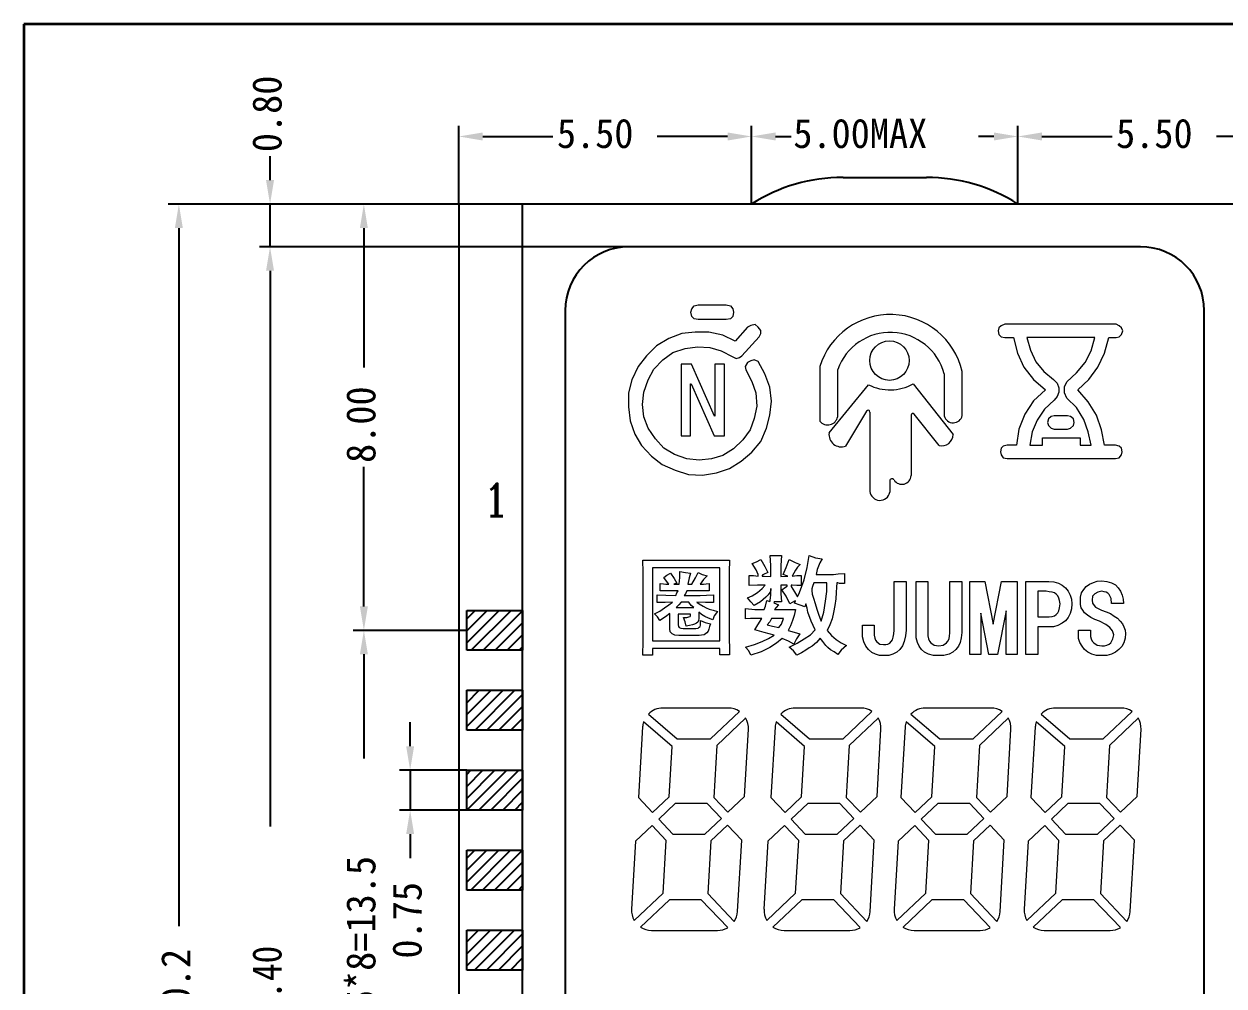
# Paper-space layout 'SW_Model_1' of a CAD drawing. Header units: millimetres. Extents: x 625 to 800, y 257 to 308.
# Drawn here: x 624.86 to 647.39, y 290.19 to 308.25 of the extents above; entities that cross this region are included whole.
import ezdxf

# ---------------------------------------------------------------- set-up
doc = ezdxf.new("R2010")
doc.units = ezdxf.units.MM
doc.linetypes.add('HIDDEN', pattern=[1.905, 1.27, -0.635])
doc.layers.add('剖面线层1', color=4, linetype='Continuous')
doc.layers.add('尺寸线层', color=3, linetype='Continuous')
doc.layers.add('粗实线层', color=7, linetype='Continuous', lineweight=25)
doc.styles.add('SLDTEXTSTYLE28', font='ROMANC')
doc.styles.add('SLDTEXTSTYLE6', font='TXT')
doc.styles.add('SLDTEXTSTYLE7', font='TXT', dxfattribs={"width": 0.96})
doc.styles.add('SLDTEXTSTYLE8', font='TXT', dxfattribs={"width": 0.889231})
doc.dimstyles.new('SLDDIMSTYLE0', dxfattribs={"dimtxt": 0.55, "dimasz": 4.08, "dimexe": 0, "dimexo": 0.0625, "dimgap": 0.1375, "dimtad": 2, "dimdec": 1, "dimrnd": 1e-09, "dimzin": 4, "dimdsep": 46, "dimtxsty": 'SLDTEXTSTYLE6', "dimblk1": 'NONE', "dimblk2": 'NONE', "dimsah": 1, "dimcen": 0.09, "dimadec": 0, "dimazin": 1, "dimtfac": 1, "dimtofl": 0, "dimtmove": 0, "dimatfit": 3, "dimldrblk": 'NONE', "dimfxl": 0, "dimfrac": 2, "dimtolj": 1, "dimtzin": 12, "dimarcsym": 0})
doc.dimstyles.new('SLDDIMSTYLE1', dxfattribs={"dimtxt": 0.55, "dimasz": 4.08, "dimexe": 0, "dimexo": 0.0625, "dimgap": 0.1375, "dimtad": 2, "dimrnd": 1e-09, "dimzin": 0, "dimdsep": 46, "dimtxsty": 'SLDTEXTSTYLE6', "dimblk1": 'NONE', "dimblk2": 'NONE', "dimsah": 1, "dimcen": 0.09, "dimadec": 0, "dimazin": 0, "dimtfac": 1, "dimtofl": 0, "dimtmove": 0, "dimatfit": 3, "dimldrblk": 'NONE', "dimfxl": 0, "dimfrac": 2, "dimtolj": 1, "dimtzin": 12, "dimarcsym": 0})
doc.dimstyles.new('SLDDIMSTYLE2', dxfattribs={"dimtxt": 0.55, "dimasz": 4.08, "dimexe": 0, "dimexo": 0.0625, "dimgap": 0.1375, "dimtad": 2, "dimrnd": 1e-09, "dimzin": 4, "dimdsep": 46, "dimtxsty": 'SLDTEXTSTYLE6', "dimblk1": 'NONE', "dimblk2": 'NONE', "dimsah": 1, "dimcen": 0.09, "dimadec": 0, "dimazin": 1, "dimtfac": 1, "dimtofl": 0, "dimtmove": 0, "dimatfit": 3, "dimldrblk": 'NONE', "dimfxl": 0, "dimfrac": 2, "dimtolj": 1, "dimtzin": 12, "dimarcsym": 0})
doc.dimstyles.new('SLDDIMSTYLE3', dxfattribs={"dimtxt": 0.55, "dimasz": 4.08, "dimexe": 0, "dimexo": 0.0625, "dimgap": 0.1375, "dimtad": 2, "dimdec": 1, "dimrnd": 1e-09, "dimzin": 12, "dimdsep": 46, "dimtxsty": 'SLDTEXTSTYLE6', "dimblk1": 'NONE', "dimblk2": 'NONE', "dimsah": 1, "dimcen": 0.09, "dimadec": 0, "dimazin": 3, "dimtfac": 1, "dimtofl": 0, "dimtmove": 0, "dimatfit": 3, "dimldrblk": 'NONE', "dimfxl": 0, "dimfrac": 2, "dimtolj": 1, "dimtzin": 12, "dimarcsym": 0})
doc.dimstyles.new('SLDDIMSTYLE4', dxfattribs={"dimtxt": 0.55, "dimasz": 4.08, "dimexe": 0, "dimexo": 0.0625, "dimgap": 0.1375, "dimtad": 2, "dimrnd": 1e-09, "dimdsep": 46, "dimtxsty": 'SLDTEXTSTYLE6', "dimblk1": 'NONE', "dimblk2": 'NONE', "dimsah": 1, "dimcen": 0.09, "dimadec": 0, "dimazin": 2, "dimtfac": 1, "dimtofl": 0, "dimtmove": 0, "dimatfit": 3, "dimldrblk": 'NONE', "dimfxl": 0, "dimfrac": 2, "dimtolj": 1, "dimtzin": 12, "dimarcsym": 0})

# ---------------------------------------------------------------- blocks, each defined once
blk = doc.blocks.new('_D')
at = {"layer": '尺寸线层'}
for p, q in [((631.094, 304.868), (627.563, 304.868)), ((627.763, 304.418), (627.763, 291.318)), ((627.763, 277.318), (627.763, 287.618)), ((633.438, 276.868), (627.563, 276.868))]:
    blk.add_line(p, q, dxfattribs=at)
for points in [[(627.688, 304.418), (627.838, 304.418), (627.763, 304.868)], [(627.688, 277.318), (627.838, 277.318), (627.763, 276.868)]]:
    blk.add_solid(points, dxfattribs=at)
at = {"layer": '尺寸线层', "insert": (627.429, 287.657), "char_height": 0.55, "attachment_point": 1, "rotation": 90, "style": 'SLDTEXTSTYLE7'}
blk.add_mtext('28.0±0.2', dxfattribs=at)
blk = doc.blocks.new('_None')
blk = doc.blocks.new('_D_1')
at = {"layer": '尺寸线层'}
for p, q in [((629.475, 305.318), (629.475, 305.768)), ((635.581, 304.868), (629.275, 304.868)), ((629.475, 304.068), (629.475, 304.868)), ((636.218, 304.068), (629.275, 304.068)), ((629.475, 303.618), (629.475, 303.168))]:
    blk.add_line(p, q, dxfattribs=at)
for points in [[(629.4, 305.318), (629.55, 305.318), (629.475, 304.868)], [(629.4, 303.618), (629.55, 303.618), (629.475, 304.068)]]:
    blk.add_solid(points, dxfattribs=at)
at = {"layer": '尺寸线层', "insert": (629.141, 305.843), "char_height": 0.55, "attachment_point": 1, "rotation": 90, "style": 'SLDTEXTSTYLE7'}
blk.add_mtext('0.80', dxfattribs=at)
blk = doc.blocks.new('_D_2')
at = {"layer": '尺寸线层'}
for p, q in [((636.148, 304.066), (629.275, 304.066)), ((629.475, 303.616), (629.475, 293.184)), ((629.475, 278.118), (629.475, 286.642)), ((636.218, 277.668), (629.275, 277.668))]:
    blk.add_line(p, q, dxfattribs=at)
for points in [[(629.4, 303.616), (629.55, 303.616), (629.475, 304.066)], [(629.4, 278.118), (629.55, 278.118), (629.475, 277.668)]]:
    blk.add_solid(points, dxfattribs=at)
at = {"layer": '尺寸线层', "insert": (629.141, 286.624), "char_height": 0.55, "attachment_point": 1, "rotation": 90, "style": 'SLDTEXTSTYLE8'}
blk.add_mtext('MIN V.A 26.40', dxfattribs=at)
blk = doc.blocks.new('_D_11')
at = {"layer": '尺寸线层'}
for p, q in [((632.106, 294.693), (632.106, 295.143)), ((633.168, 294.243), (631.906, 294.243)), ((632.106, 294.243), (632.106, 293.493)), ((633.168, 293.493), (631.906, 293.493)), ((632.106, 293.043), (632.106, 292.593))]:
    blk.add_line(p, q, dxfattribs=at)
for points in [[(632.031, 294.693), (632.181, 294.693), (632.106, 294.243)], [(632.031, 293.043), (632.181, 293.043), (632.106, 293.493)]]:
    blk.add_solid(points, dxfattribs=at)
at = {"layer": '尺寸线层', "insert": (631.772, 290.708), "char_height": 0.55, "attachment_point": 1, "rotation": 90, "style": 'SLDTEXTSTYLE7'}
blk.add_mtext('0.75', dxfattribs=at)
blk = doc.blocks.new('_D_13')
at = {"layer": '尺寸线层'}
for p, q in [((643.518, 304.868), (643.518, 306.337)), ((649.018, 304.868), (649.018, 306.337)), ((643.968, 306.137), (645.288, 306.137)), ((648.568, 306.137), (647.247, 306.137))]:
    blk.add_line(p, q, dxfattribs=at)
for points in [[(643.968, 306.212), (643.968, 306.062), (643.518, 306.137)], [(648.568, 306.212), (648.568, 306.062), (649.018, 306.137)]]:
    blk.add_solid(points, dxfattribs=at)
at = {"layer": '尺寸线层', "insert": (645.362, 306.471), "char_height": 0.55, "attachment_point": 1, "style": 'SLDTEXTSTYLE7'}
blk.add_mtext('5.50', dxfattribs=at)
blk = doc.blocks.new('_D_14')
at = {"layer": '尺寸线层'}
for p, q in [((633.018, 304.868), (633.018, 306.337)), ((638.518, 304.868), (638.518, 306.337)), ((633.468, 306.137), (634.788, 306.137)), ((638.068, 306.137), (636.747, 306.137))]:
    blk.add_line(p, q, dxfattribs=at)
for points in [[(633.468, 306.212), (633.468, 306.062), (633.018, 306.137)], [(638.068, 306.212), (638.068, 306.062), (638.518, 306.137)]]:
    blk.add_solid(points, dxfattribs=at)
at = {"layer": '尺寸线层', "insert": (634.862, 306.471), "char_height": 0.55, "attachment_point": 1, "style": 'SLDTEXTSTYLE7'}
blk.add_mtext('5.50', dxfattribs=at)
blk = doc.blocks.new('_D_15')
at = {"layer": '尺寸线层'}
for p, q in [((638.518, 304.868), (638.518, 306.337)), ((643.518, 304.868), (643.518, 306.337)), ((638.968, 306.137), (639.259, 306.137)), ((643.068, 306.137), (642.776, 306.137))]:
    blk.add_line(p, q, dxfattribs=at)
for points in [[(638.968, 306.212), (638.968, 306.062), (638.518, 306.137)], [(643.068, 306.212), (643.068, 306.062), (643.518, 306.137)]]:
    blk.add_solid(points, dxfattribs=at)
at = {"layer": '尺寸线层', "insert": (639.301, 306.471), "char_height": 0.55, "attachment_point": 1, "style": 'SLDTEXTSTYLE7'}
blk.add_mtext('5.00MAX', dxfattribs=at)
blk = doc.blocks.new('_D_17')
at = {"layer": '尺寸线层'}
for p, q in [((633.168, 296.868), (631.037, 296.868)), ((631.237, 296.418), (631.237, 294.46)), ((631.237, 285.318), (631.237, 287.277)), ((633.168, 284.868), (631.037, 284.868))]:
    blk.add_line(p, q, dxfattribs=at)
for points in [[(631.162, 296.418), (631.312, 296.418), (631.237, 296.868)], [(631.162, 285.318), (631.312, 285.318), (631.237, 284.868)]]:
    blk.add_solid(points, dxfattribs=at)
at = {"layer": '尺寸线层', "insert": (630.904, 287.245), "char_height": 0.55, "attachment_point": 1, "rotation": 90, "style": 'SLDTEXTSTYLE7'}
blk.add_mtext('PITCH1.5*8=13.5', dxfattribs=at)
blk = doc.blocks.new('_D_18')
at = {"layer": '尺寸线层'}
for p, q in [((633.018, 304.868), (631.037, 304.868)), ((631.237, 304.418), (631.237, 301.802)), ((631.237, 297.318), (631.237, 299.935)), ((633.168, 296.868), (631.037, 296.868))]:
    blk.add_line(p, q, dxfattribs=at)
for points in [[(631.162, 304.418), (631.312, 304.418), (631.237, 304.868)], [(631.162, 297.318), (631.312, 297.318), (631.237, 296.868)]]:
    blk.add_solid(points, dxfattribs=at)
at = {"layer": '尺寸线层', "insert": (630.904, 300.01), "char_height": 0.55, "attachment_point": 1, "rotation": 90, "style": 'SLDTEXTSTYLE7'}
blk.add_mtext('8.00', dxfattribs=at)

psp = doc.layouts.new('SW_Model_1')

# ---------------------------------------------------------------- hatches: boundary and pattern name
at = {"layer": '剖面线层1'}
h = psp.add_hatch(dxfattribs=at)
h.set_pattern_fill('ANSI31', color=256, scale=0.05, style=0)
h.paths.add_polyline_path([(633.168, 297.243), (633.168, 296.493), (634.218, 296.493), (634.218, 297.243)], flags=0)
h = psp.add_hatch(dxfattribs=at)
h.set_pattern_fill('ANSI31', color=256, scale=0.05, style=0)
h.paths.add_polyline_path([(633.168, 295.743), (633.168, 294.993), (634.218, 294.993), (634.218, 295.743)], flags=0)
h = psp.add_hatch(dxfattribs=at)
h.set_pattern_fill('ANSI31', color=256, scale=0.05, style=0)
h.paths.add_polyline_path([(633.168, 294.243), (633.168, 293.493), (634.218, 293.493), (634.218, 294.243)], flags=0)
h = psp.add_hatch(dxfattribs=at)
h.set_pattern_fill('ANSI31', color=256, scale=0.05, style=0)
h.paths.add_polyline_path([(633.168, 292.743), (633.168, 291.993), (634.218, 291.993), (634.218, 292.743)], flags=0)
h = psp.add_hatch(dxfattribs=at)
h.set_pattern_fill('ANSI31', color=256, scale=0.05, style=0)
h.paths.add_polyline_path([(633.168, 291.243), (633.168, 290.493), (634.218, 290.493), (634.218, 291.243)], flags=0)

# ---------------------------------------------------------------- linework, layer by layer
at = {"lineweight": 35}
for p, q in [((698.117, 308.248), (624.855, 308.248)), ((624.855, 308.248), (624.855, 257.138))]:
    psp.add_line(p, q, dxfattribs=at)
at = {"color": 179, "linetype": 'Continuous', "lineweight": 25}
for p, q in [((640.234, 305.368), (641.801, 305.368)), ((634.218, 276.868), (634.218, 304.868)), ((633.168, 297.243), (634.218, 297.243)), ((633.168, 296.493), (633.168, 297.243)), ((634.218, 297.243), (634.218, 296.493)), ((634.218, 296.493), (633.168, 296.493)), ((633.168, 295.743), (634.218, 295.743)), ((633.168, 294.993), (633.168, 295.743)), ((634.218, 295.743), (634.218, 294.993)), ((634.218, 294.993), (633.168, 294.993)), ((633.168, 294.243), (634.218, 294.243)), ((633.168, 293.493), (633.168, 294.243)), ((634.218, 294.243), (634.218, 293.493)), ((634.218, 293.493), (633.168, 293.493)), ((633.168, 292.743), (634.218, 292.743)), ((633.168, 291.993), (633.168, 292.743)), ((634.218, 292.743), (634.218, 291.993)), ((634.218, 291.993), (633.168, 291.993)), ((633.168, 291.243), (634.218, 291.243)), ((633.168, 290.493), (633.168, 291.243)), ((634.218, 291.243), (634.218, 290.493)), ((634.218, 290.493), (633.168, 290.493))]:
    psp.add_line(p, q, dxfattribs=at)
at = {"color": 7, "linetype": 'Continuous', "lineweight": 25}
for p, q in [((634.218, 304.868), (633.018, 304.868)), ((633.018, 304.868), (633.018, 276.868)), ((647.818, 304.868), (634.218, 304.868)), ((645.818, 304.068), (636.218, 304.068)), ((635.018, 302.868), (635.018, 278.868)), ((647.018, 278.868), (647.018, 302.868))]:
    psp.add_line(p, q, dxfattribs=at)
at = {"color": 7, "linetype": 'Continuous', "lineweight": 18}
for p, q in [((637.377, 302.838), (637.393, 302.9)), ((637.393, 302.9), (637.439, 302.961)), ((637.439, 302.961), (637.516, 302.977)), ((637.516, 302.977), (638.041, 302.977)), ((638.041, 302.977), (638.119, 302.961)), ((638.119, 302.961), (638.165, 302.9)), ((638.165, 302.9), (638.18, 302.838)), ((637.393, 302.761), (637.377, 302.838)), ((637.439, 302.714), (637.393, 302.761)), ((637.516, 302.699), (637.439, 302.714)), ((638.041, 302.699), (637.516, 302.699)), ((638.119, 302.714), (638.041, 302.699)), ((638.165, 302.761), (638.119, 302.714)), ((638.18, 302.838), (638.165, 302.761)), ((637.208, 302.437), (636.961, 302.344)), ((637.455, 302.467), (637.208, 302.437)), ((637.717, 302.467), (637.455, 302.467)), ((637.98, 302.406), (637.717, 302.467)), ((638.211, 302.298), (637.98, 302.406)), ((638.443, 302.56), (638.211, 302.298)), ((638.505, 302.591), (638.443, 302.56)), ((638.582, 302.606), (638.505, 302.591)), ((638.644, 302.56), (638.582, 302.606)), ((638.69, 302.498), (638.644, 302.56)), ((638.659, 302.375), (638.69, 302.437)), ((638.69, 302.437), (638.69, 302.498)), ((643.161, 302.544), (643.147, 302.489)), ((643.147, 302.489), (643.161, 302.42)), ((643.203, 302.586), (643.161, 302.544)), ((643.161, 302.42), (643.203, 302.378)), ((643.272, 302.614), (643.203, 302.586)), ((645.365, 302.614), (643.272, 302.614)), ((645.42, 302.586), (645.365, 302.614)), ((645.462, 302.544), (645.42, 302.586)), ((645.42, 302.378), (645.462, 302.42)), ((645.489, 302.489), (645.462, 302.544)), ((645.462, 302.42), (645.489, 302.489)), ((636.729, 302.205), (636.544, 302.02)), ((636.961, 302.344), (636.729, 302.205)), ((637.269, 302.159), (637.501, 302.189)), ((637.501, 302.189), (637.733, 302.174)), ((637.733, 302.174), (637.949, 302.112)), ((638.335, 302.02), (638.659, 302.375)), ((643.203, 302.378), (643.272, 302.364)), ((643.272, 302.364), (643.438, 302.364)), ((643.438, 302.364), (643.508, 302.073)), ((644.963, 302.364), (643.688, 302.364)), ((643.688, 302.364), (643.757, 302.129)), ((644.894, 302.115), (644.963, 302.364)), ((645.143, 302.073), (645.226, 302.364)), ((645.226, 302.364), (645.365, 302.364)), ((645.365, 302.364), (645.42, 302.378)), ((636.544, 302.02), (636.389, 301.819)), ((636.853, 301.942), (637.038, 302.081)), ((637.038, 302.081), (637.269, 302.159)), ((637.949, 302.112), (638.165, 302.004)), ((638.165, 302.004), (638.227, 301.973)), ((638.227, 301.973), (638.288, 301.989)), ((638.288, 301.989), (638.335, 302.02)), ((643.508, 302.073), (643.632, 301.81)), ((643.757, 302.129), (643.854, 301.907)), ((644.783, 301.893), (644.894, 302.115)), ((645.018, 301.81), (645.143, 302.073)), ((636.389, 301.819), (636.266, 301.572)), ((636.575, 301.572), (636.683, 301.773)), ((636.683, 301.773), (636.853, 301.942)), ((637.389, 301.865), (637.192, 301.865)), ((637.192, 301.865), (637.192, 300.518)), ((637.822, 300.888), (637.389, 301.865)), ((638.011, 301.865), (637.83, 301.865)), ((637.83, 301.865), (637.83, 300.888)), ((638.011, 300.518), (638.011, 301.865)), ((638.443, 301.896), (638.397, 301.819)), ((638.397, 301.819), (638.412, 301.757)), ((638.412, 301.757), (638.52, 301.541)), ((638.505, 301.927), (638.443, 301.896)), ((638.566, 301.942), (638.505, 301.927)), ((638.644, 301.912), (638.566, 301.942)), ((638.767, 301.68), (638.644, 301.912)), ((639.798, 301.818), (639.798, 300.796)), ((640.134, 300.878), (640.134, 301.764)), ((642.471, 300.9), (642.471, 301.725)), ((643.632, 301.81), (643.813, 301.574)), ((643.854, 301.907), (644.007, 301.727)), ((644.007, 301.727), (644.187, 301.574)), ((644.616, 301.699), (644.783, 301.893)), ((644.852, 301.574), (645.018, 301.81)), ((636.266, 301.572), (636.204, 301.325)), ((636.497, 301.34), (636.575, 301.572)), ((637.373, 301.495), (637.381, 301.495)), ((637.373, 300.518), (637.373, 301.495)), ((637.381, 301.495), (637.814, 300.518)), ((638.52, 301.541), (638.597, 301.325)), ((638.86, 301.433), (638.767, 301.68)), ((642.135, 301.684), (642.135, 300.892)), ((643.813, 301.574), (644.034, 301.38)), ((644.187, 301.574), (644.256, 301.505)), ((644.256, 301.505), (644.284, 301.422)), ((644.395, 301.436), (644.436, 301.533)), ((644.436, 301.533), (644.616, 301.699)), ((644.644, 301.38), (644.852, 301.574)), ((636.204, 301.325), (636.204, 301.062)), ((636.467, 301.109), (636.497, 301.34)), ((638.597, 301.325), (638.613, 301.078)), ((638.891, 301.17), (638.86, 301.433)), ((639.972, 300.574), (640.712, 301.479)), ((641.551, 301.493), (642.303, 300.544)), ((644.034, 301.38), (643.813, 301.173)), ((644.284, 301.339), (644.256, 301.256)), ((644.284, 301.422), (644.284, 301.339)), ((644.395, 301.325), (644.395, 301.436)), ((644.436, 301.228), (644.395, 301.325)), ((644.838, 301.159), (644.644, 301.38)), ((636.204, 301.062), (636.235, 300.8)), ((636.497, 300.877), (636.467, 301.109)), ((638.613, 301.078), (638.566, 300.846)), ((638.86, 300.908), (638.891, 301.17)), ((643.813, 301.173), (643.646, 300.923)), ((644.201, 301.186), (644.02, 301.02)), ((644.256, 301.256), (644.201, 301.186)), ((644.616, 301.048), (644.436, 301.228)), ((644.755, 300.826), (644.616, 301.048)), ((644.991, 300.909), (644.838, 301.159)), ((636.575, 300.661), (636.497, 300.877)), ((637.83, 300.888), (637.822, 300.888)), ((638.566, 300.846), (638.489, 300.63)), ((638.798, 300.661), (638.86, 300.908)), ((640.678, 300.982), (640.282, 300.323)), ((640.741, 299.477), (640.741, 300.965)), ((641.512, 300.905), (641.512, 299.773)), ((642.039, 300.336), (641.572, 300.925)), ((643.646, 300.923), (643.535, 300.646)), ((644.02, 301.02), (643.882, 300.812)), ((644.09, 300.84), (644.076, 300.771)), ((644.145, 300.882), (644.09, 300.84)), ((644.201, 300.895), (644.145, 300.882)), ((644.45, 300.895), (644.201, 300.895)), ((644.506, 300.882), (644.45, 300.895)), ((644.561, 300.84), (644.506, 300.882)), ((644.575, 300.771), (644.561, 300.84)), ((644.838, 300.591), (644.755, 300.826)), ((645.088, 300.632), (644.991, 300.909)), ((636.235, 300.8), (636.328, 300.553)), ((636.714, 300.46), (636.575, 300.661)), ((638.489, 300.63), (638.35, 300.445)), ((638.69, 300.414), (638.798, 300.661)), ((643.535, 300.646), (643.494, 300.341)), ((643.882, 300.812), (643.785, 300.591)), ((644.076, 300.771), (644.09, 300.715)), ((644.09, 300.715), (644.145, 300.66)), ((644.145, 300.66), (644.201, 300.646)), ((644.201, 300.646), (644.45, 300.646)), ((644.45, 300.646), (644.506, 300.66)), ((644.506, 300.66), (644.561, 300.715)), ((644.561, 300.715), (644.575, 300.771)), ((645.143, 300.341), (645.088, 300.632)), ((636.328, 300.553), (636.451, 300.337)), ((636.868, 300.29), (636.714, 300.46)), ((637.192, 300.518), (637.373, 300.518)), ((637.814, 300.518), (638.011, 300.518)), ((638.35, 300.445), (638.18, 300.275)), ((638.52, 300.213), (638.69, 300.414)), ((643.785, 300.591), (643.743, 300.341)), ((643.979, 300.341), (643.979, 300.48)), ((643.979, 300.48), (644.686, 300.48)), ((644.686, 300.48), (644.686, 300.341)), ((644.894, 300.341), (644.838, 300.591)), ((636.451, 300.337), (636.636, 300.136)), ((637.069, 300.167), (636.868, 300.29)), ((637.3, 300.09), (637.069, 300.167)), ((637.98, 300.151), (637.763, 300.09)), ((638.18, 300.275), (637.98, 300.151)), ((638.319, 300.043), (638.52, 300.213)), ((643.203, 300.286), (643.189, 300.216)), ((643.189, 300.216), (643.203, 300.161)), ((643.244, 300.327), (643.203, 300.286)), ((643.203, 300.161), (643.244, 300.105)), ((643.314, 300.341), (643.244, 300.327)), ((643.494, 300.341), (643.314, 300.341)), ((643.743, 300.341), (643.979, 300.341)), ((644.686, 300.341), (644.894, 300.341)), ((645.351, 300.341), (645.143, 300.341)), ((645.42, 300.327), (645.351, 300.341)), ((645.462, 300.286), (645.42, 300.327)), ((645.42, 300.105), (645.462, 300.161)), ((645.476, 300.216), (645.462, 300.286)), ((645.462, 300.161), (645.476, 300.216)), ((636.636, 300.136), (636.837, 299.982)), ((636.837, 299.982), (637.084, 299.873)), ((637.532, 300.059), (637.3, 300.09)), ((637.763, 300.09), (637.532, 300.059)), ((638.103, 299.904), (638.319, 300.043)), ((643.244, 300.105), (643.314, 300.092)), ((643.314, 300.092), (645.351, 300.092)), ((645.351, 300.092), (645.42, 300.105)), ((637.084, 299.873), (637.331, 299.796)), ((637.331, 299.796), (637.594, 299.781)), ((637.594, 299.781), (637.856, 299.827)), ((637.856, 299.827), (638.103, 299.904)), ((641.111, 299.671), (641.111, 299.46)), ((636.474, 298.184), (638.105, 298.184)), ((636.482, 297.959), (636.474, 298.184)), ((638.105, 298.184), (638.097, 297.967)), ((638.531, 298.125), (638.611, 298.157)), ((638.603, 298.004), (638.531, 298.125)), ((638.611, 298.157), (638.691, 298.197)), ((638.691, 298.197), (638.764, 298.069)), ((638.876, 298.087), (638.868, 298.272)), ((638.868, 298.272), (639.077, 298.272)), ((639.077, 298.272), (639.069, 298.087)), ((639.165, 298.045), (639.221, 298.197)), ((639.221, 298.197), (639.334, 298.141)), ((639.334, 298.141), (639.43, 298.101)), ((639.559, 298.047), (639.599, 298.272)), ((639.599, 298.272), (639.719, 298.232)), ((639.719, 298.232), (639.84, 298.208)), ((639.8, 298.136), (639.776, 298.071)), ((639.84, 298.208), (639.8, 298.136)), ((636.482, 297.742), (636.482, 297.959)), ((636.659, 298.039), (636.659, 296.674)), ((637.92, 298.039), (636.659, 298.039)), ((636.87, 297.859), (636.929, 297.904)), ((636.929, 297.904), (636.995, 297.941)), ((636.995, 297.941), (637.062, 297.844)), ((637.173, 297.859), (637.173, 297.97)), ((637.173, 297.97), (637.277, 297.955)), ((637.277, 297.955), (637.373, 297.941)), ((637.373, 297.941), (637.343, 297.852)), ((637.462, 297.852), (637.514, 297.955)), ((637.514, 297.955), (637.588, 297.918)), ((637.588, 297.918), (637.684, 297.889)), ((637.684, 297.889), (637.617, 297.822)), ((637.92, 296.674), (637.92, 298.039)), ((638.097, 297.967), (638.097, 297.742)), ((638.474, 297.71), (638.474, 297.895)), ((638.474, 297.895), (638.555, 297.895)), ((638.555, 297.895), (638.642, 297.887)), ((638.642, 297.916), (638.603, 298.004)), ((638.642, 297.887), (638.642, 297.916)), ((638.739, 297.916), (638.719, 297.906)), ((638.719, 297.906), (638.719, 297.887)), ((638.82, 297.956), (638.739, 297.916)), ((638.764, 298.069), (638.82, 297.956)), ((638.876, 297.879), (638.876, 298.087)), ((639.069, 298.087), (639.069, 297.879)), ((639.109, 297.916), (639.165, 298.045)), ((639.181, 297.892), (639.109, 297.916)), ((639.195, 297.887), (639.181, 297.892)), ((639.31, 297.94), (639.278, 297.887)), ((639.278, 297.887), (639.366, 297.895)), ((639.342, 297.996), (639.31, 297.94)), ((639.382, 298.053), (639.342, 297.996)), ((639.366, 297.895), (639.446, 297.895)), ((639.43, 298.101), (639.382, 298.053)), ((639.446, 297.895), (639.446, 297.71)), ((639.502, 297.814), (639.559, 298.047)), ((639.751, 298.007), (639.727, 297.919)), ((639.727, 297.919), (640.057, 297.919)), ((639.776, 298.071), (639.751, 298.007)), ((640.057, 297.919), (640.145, 297.927)), ((640.145, 297.927), (640.265, 297.935)), ((640.265, 297.935), (640.265, 297.75)), ((636.482, 296.923), (636.482, 297.742)), ((636.803, 297.607), (636.803, 297.748)), ((636.803, 297.748), (636.862, 297.741)), ((636.862, 297.741), (636.907, 297.733)), ((636.921, 297.793), (636.87, 297.859)), ((636.907, 297.733), (636.944, 297.733)), ((636.966, 297.733), (636.921, 297.793)), ((636.944, 297.733), (636.966, 297.733)), ((637.114, 297.756), (637.055, 297.733)), ((637.055, 297.733), (637.158, 297.733)), ((637.062, 297.844), (637.114, 297.756)), ((637.158, 297.733), (637.173, 297.859)), ((637.343, 297.852), (637.321, 297.733)), ((637.321, 297.733), (637.395, 297.733)), ((637.395, 297.733), (637.462, 297.852)), ((637.617, 297.822), (637.551, 297.733)), ((637.551, 297.733), (637.58, 297.733)), ((637.58, 297.733), (637.617, 297.733)), ((637.617, 297.733), (637.662, 297.741)), ((637.662, 297.741), (637.721, 297.748)), ((637.721, 297.748), (637.721, 297.607)), ((638.097, 297.742), (638.097, 296.915)), ((638.627, 297.718), (638.474, 297.71)), ((638.772, 297.718), (638.627, 297.718)), ((638.715, 297.654), (638.772, 297.718)), ((638.719, 297.887), (638.755, 297.887)), ((638.755, 297.887), (638.876, 297.879)), ((639.069, 297.879), (639.181, 297.887)), ((639.181, 297.718), (639.069, 297.718)), ((639.069, 297.718), (639.069, 297.557)), ((639.085, 297.63), (639.157, 297.678)), ((639.157, 297.678), (639.183, 297.698)), ((639.181, 297.887), (639.195, 297.887)), ((639.183, 297.718), (639.181, 297.718)), ((639.183, 297.698), (639.183, 297.718)), ((639.278, 297.718), (639.26, 297.718)), ((639.26, 297.718), (639.26, 297.688)), ((639.26, 297.688), (639.326, 297.589)), ((639.366, 297.71), (639.278, 297.718)), ((639.446, 297.71), (639.366, 297.71)), ((639.414, 297.581), (639.502, 297.814)), ((639.663, 297.694), (639.647, 297.646)), ((639.687, 297.758), (639.663, 297.694)), ((639.928, 297.758), (639.687, 297.758)), ((639.928, 297.597), (639.928, 297.758)), ((640.113, 297.678), (640.105, 297.581)), ((640.121, 297.758), (640.113, 297.678)), ((640.137, 297.758), (640.121, 297.758)), ((640.169, 297.75), (640.137, 297.758)), ((640.209, 297.75), (640.169, 297.75)), ((640.265, 297.75), (640.209, 297.75)), ((641.195, 296.873), (641.195, 297.784)), ((641.195, 297.784), (641.417, 297.784)), ((641.417, 297.784), (641.417, 296.873)), ((641.607, 296.825), (641.607, 297.784)), ((641.607, 297.784), (641.829, 297.784)), ((641.829, 297.784), (641.829, 296.817)), ((642.241, 296.817), (642.241, 297.784)), ((642.241, 297.784), (642.463, 297.784)), ((642.463, 297.784), (642.463, 296.825)), ((642.614, 296.413), (642.614, 297.784)), ((642.614, 297.784), (642.899, 297.784)), ((642.899, 297.784), (643.054, 296.982)), ((643.054, 296.982), (643.208, 297.784)), ((643.208, 297.784), (643.502, 297.784)), ((643.502, 297.784), (643.502, 296.413)), ((643.668, 296.413), (643.668, 297.784)), ((643.668, 297.784), (644.096, 297.784)), ((644.096, 297.784), (644.191, 297.777)), ((644.191, 297.777), (644.279, 297.753)), ((644.279, 297.753), (644.35, 297.713)), ((644.35, 297.713), (644.413, 297.666)), ((644.413, 297.666), (644.461, 297.602)), ((644.754, 297.634), (644.802, 297.689)), ((644.802, 297.689), (644.865, 297.737)), ((644.865, 297.737), (644.937, 297.769)), ((644.937, 297.769), (645.008, 297.792)), ((645.008, 297.792), (645.095, 297.8)), ((645.095, 297.8), (645.19, 297.784)), ((645.19, 297.784), (645.278, 297.761)), ((645.278, 297.761), (645.349, 297.721)), ((645.349, 297.721), (645.404, 297.666)), ((645.404, 297.666), (645.444, 297.602)), ((636.744, 297.393), (636.744, 297.533)), ((636.744, 297.533), (636.907, 297.526)), ((636.951, 297.607), (636.803, 297.607)), ((636.907, 297.526), (637.092, 297.519)), ((637.136, 297.607), (636.951, 297.607)), ((637.092, 297.519), (637.114, 297.57)), ((637.114, 297.57), (637.136, 297.607)), ((637.277, 297.556), (637.254, 297.519)), ((637.254, 297.519), (637.551, 297.519)), ((637.299, 297.607), (637.277, 297.556)), ((637.528, 297.607), (637.299, 297.607)), ((637.61, 297.607), (637.528, 297.607)), ((637.551, 297.519), (637.669, 297.526)), ((637.721, 297.607), (637.61, 297.607)), ((637.669, 297.526), (637.802, 297.533)), ((637.802, 297.533), (637.802, 297.393)), ((638.442, 297.477), (638.531, 297.517)), ((638.506, 297.405), (638.442, 297.477)), ((638.531, 297.517), (638.627, 297.581)), ((638.627, 297.581), (638.715, 297.654)), ((638.788, 297.493), (638.683, 297.405)), ((638.828, 297.533), (638.788, 297.493)), ((638.86, 297.581), (638.828, 297.533)), ((638.876, 297.614), (638.86, 297.581)), ((638.869, 297.426), (638.876, 297.533)), ((638.876, 297.533), (638.876, 297.654)), ((638.876, 297.654), (638.876, 297.614)), ((639.069, 297.557), (639.077, 297.405)), ((639.165, 297.509), (639.085, 297.63)), ((639.237, 297.365), (639.165, 297.509)), ((639.326, 297.589), (639.378, 297.5)), ((639.378, 297.5), (639.414, 297.581)), ((639.647, 297.646), (639.647, 297.614)), ((639.647, 297.614), (639.655, 297.549)), ((639.655, 297.549), (639.679, 297.469)), ((639.679, 297.469), (639.711, 297.373)), ((639.904, 297.413), (639.928, 297.597)), ((640.097, 297.461), (640.081, 297.332)), ((640.105, 297.581), (640.097, 297.461)), ((644.049, 297.602), (643.89, 297.602)), ((643.89, 297.602), (643.89, 297.119)), ((644.104, 297.594), (644.049, 297.602)), ((644.16, 297.586), (644.104, 297.594)), ((644.207, 297.57), (644.16, 297.586)), ((644.239, 297.547), (644.207, 297.57)), ((644.271, 297.515), (644.239, 297.547)), ((644.287, 297.475), (644.271, 297.515)), ((644.302, 297.428), (644.287, 297.475)), ((644.461, 297.602), (644.501, 297.531)), ((644.501, 297.531), (644.524, 297.452)), ((644.524, 297.452), (644.532, 297.364)), ((644.691, 297.491), (644.715, 297.57)), ((644.691, 297.412), (644.691, 297.491)), ((644.715, 297.57), (644.754, 297.634)), ((644.921, 297.507), (644.913, 297.436)), ((644.96, 297.555), (644.921, 297.507)), ((645.016, 297.586), (644.96, 297.555)), ((645.095, 297.602), (645.016, 297.586)), ((645.135, 297.594), (645.095, 297.602)), ((645.175, 297.586), (645.135, 297.594)), ((645.206, 297.563), (645.175, 297.586)), ((645.23, 297.539), (645.206, 297.563)), ((645.27, 297.467), (645.23, 297.539)), ((645.278, 297.372), (645.27, 297.467)), ((645.444, 297.602), (645.476, 297.531)), ((645.476, 297.531), (645.492, 297.452)), ((645.492, 297.452), (645.5, 297.372)), ((633.168, 297.243), (634.218, 297.243)), ((633.168, 296.493), (633.168, 297.243)), ((634.218, 297.243), (634.218, 296.493)), ((636.692, 297.178), (636.796, 297.23)), ((636.892, 297.393), (636.744, 297.393)), ((636.796, 297.23), (636.884, 297.289)), ((636.884, 297.289), (636.966, 297.348)), ((637.032, 297.4), (636.892, 297.393)), ((636.966, 297.348), (637.032, 297.4)), ((637.151, 297.348), (637.099, 297.297)), ((637.099, 297.297), (637.432, 297.297)), ((637.195, 297.4), (637.151, 297.348)), ((637.336, 297.4), (637.195, 297.4)), ((637.38, 297.334), (637.336, 297.4)), ((637.432, 297.297), (637.38, 297.334)), ((637.654, 297.393), (637.491, 297.4)), ((637.491, 297.4), (637.536, 297.363)), ((637.536, 297.363), (637.61, 297.319)), ((637.61, 297.319), (637.662, 297.289)), ((637.802, 297.393), (637.654, 297.393)), ((637.662, 297.289), (637.721, 297.267)), ((637.721, 297.267), (637.795, 297.245)), ((637.795, 297.245), (637.876, 297.223)), ((637.876, 297.223), (637.817, 297.141)), ((638.402, 297.083), (638.402, 297.276)), ((638.402, 297.276), (638.579, 297.26)), ((638.563, 297.332), (638.506, 297.405)), ((638.683, 297.405), (638.563, 297.332)), ((638.579, 297.26), (638.755, 297.26)), ((638.755, 297.26), (638.78, 297.324)), ((638.78, 297.324), (638.804, 297.429)), ((638.804, 297.429), (638.861, 297.408)), ((638.861, 297.408), (638.869, 297.426)), ((638.944, 297.405), (638.933, 297.382)), ((638.933, 297.382), (639.021, 297.349)), ((639.077, 297.405), (638.944, 297.405)), ((638.98, 297.3), (638.948, 297.26)), ((638.948, 297.26), (639.229, 297.26)), ((639.021, 297.349), (638.98, 297.3)), ((639.229, 297.26), (639.342, 297.26)), ((639.326, 297.413), (639.237, 297.365)), ((639.342, 297.26), (639.318, 297.148)), ((639.326, 297.381), (639.344, 297.422)), ((639.344, 297.422), (639.326, 297.413)), ((639.43, 297.34), (639.326, 297.381)), ((639.519, 297.308), (639.43, 297.34)), ((639.538, 297.367), (639.519, 297.308)), ((639.559, 297.284), (639.538, 297.367)), ((639.575, 297.212), (639.559, 297.284)), ((639.639, 297.043), (639.575, 297.212)), ((639.711, 297.373), (639.743, 297.268)), ((639.743, 297.268), (639.776, 297.172)), ((639.824, 297.043), (639.872, 297.212)), ((639.872, 297.212), (639.904, 297.413)), ((640.081, 297.332), (640.057, 297.204)), ((643.296, 297.233), (643.137, 296.413)), ((643.296, 296.413), (643.296, 297.233)), ((644.271, 297.198), (644.287, 297.237)), ((644.287, 297.237), (644.302, 297.293)), ((644.31, 297.364), (644.302, 297.428)), ((644.302, 297.293), (644.31, 297.364)), ((644.524, 297.269), (644.501, 297.182)), ((644.532, 297.364), (644.524, 297.269)), ((644.691, 297.356), (644.691, 297.412)), ((644.707, 297.293), (644.691, 297.356)), ((644.738, 297.245), (644.707, 297.293)), ((644.77, 297.198), (644.738, 297.245)), ((644.913, 297.436), (644.921, 297.38)), ((644.921, 297.38), (644.953, 297.333)), ((644.953, 297.333), (644.976, 297.301)), ((644.976, 297.301), (645.024, 297.277)), ((645.024, 297.277), (645.087, 297.245)), ((645.087, 297.245), (645.175, 297.214)), ((645.175, 297.214), (645.254, 297.182)), ((645.5, 297.372), (645.278, 297.372)), ((636.751, 297.119), (636.692, 297.178)), ((636.796, 297.052), (636.751, 297.119)), ((636.899, 297.119), (636.796, 297.052)), ((636.981, 297.186), (636.899, 297.119)), ((636.981, 296.897), (636.981, 297.186)), ((637.373, 297.171), (637.136, 297.171)), ((637.136, 297.171), (637.136, 296.971)), ((637.269, 297.03), (637.24, 297.112)), ((637.24, 297.112), (637.299, 297.112)), ((637.291, 296.949), (637.269, 297.03)), ((637.299, 297.112), (637.336, 297.119)), ((637.336, 297.119), (637.365, 297.126)), ((637.365, 297.126), (637.373, 297.141)), ((637.373, 297.141), (637.373, 297.171)), ((637.484, 297.001), (637.447, 296.986)), ((637.506, 297.023), (637.484, 297.001)), ((637.521, 297.052), (637.506, 297.023)), ((637.528, 297.089), (637.521, 297.052)), ((637.58, 297.163), (637.528, 297.208)), ((637.528, 297.208), (637.528, 297.134)), ((637.528, 297.134), (637.528, 297.089)), ((637.558, 297.001), (637.558, 297.052)), ((637.558, 297.052), (637.647, 297.015)), ((637.558, 296.964), (637.558, 297.001)), ((637.639, 297.126), (637.58, 297.163)), ((637.706, 297.097), (637.639, 297.126)), ((637.647, 297.015), (637.743, 296.993)), ((637.787, 297.067), (637.706, 297.097)), ((637.743, 296.993), (637.728, 296.941)), ((637.817, 297.141), (637.787, 297.067)), ((638.498, 297.091), (638.402, 297.083)), ((638.579, 297.091), (638.498, 297.091)), ((638.643, 297.091), (638.579, 297.091)), ((638.635, 296.971), (638.707, 297.091)), ((638.707, 297.091), (638.643, 297.091)), ((638.86, 297.027), (638.812, 296.971)), ((638.892, 297.091), (638.86, 297.027)), ((639.117, 297.091), (638.892, 297.091)), ((639.029, 296.923), (639.077, 296.987)), ((639.077, 296.987), (639.117, 297.091)), ((639.286, 297.051), (639.245, 296.955)), ((639.318, 297.148), (639.286, 297.051)), ((639.711, 296.875), (639.639, 297.043)), ((639.776, 297.172), (639.8, 297.1)), ((639.8, 297.1), (639.824, 297.043)), ((640.033, 297.083), (639.984, 296.971)), ((640.057, 297.204), (640.033, 297.083)), ((642.971, 296.413), (642.82, 297.192)), ((642.82, 297.192), (642.82, 296.413)), ((643.89, 297.119), (644.049, 297.119)), ((644.049, 297.119), (644.104, 297.119)), ((644.104, 297.119), (644.16, 297.126)), ((644.16, 297.126), (644.207, 297.142)), ((644.207, 297.142), (644.239, 297.166)), ((644.239, 297.166), (644.271, 297.198)), ((644.35, 297), (644.271, 296.96)), ((644.413, 297.047), (644.35, 297)), ((644.461, 297.111), (644.413, 297.047)), ((644.501, 297.182), (644.461, 297.111)), ((644.826, 297.15), (644.77, 297.198)), ((644.889, 297.111), (644.826, 297.15)), ((644.96, 297.071), (644.889, 297.111)), ((645.048, 297.039), (644.96, 297.071)), ((645.167, 296.976), (645.048, 297.039)), ((645.254, 297.182), (645.325, 297.134)), ((645.325, 297.134), (645.389, 297.095)), ((645.389, 297.095), (645.436, 297.039)), ((645.436, 297.039), (645.484, 296.992)), ((645.484, 296.992), (645.507, 296.936)), ((636.482, 296.666), (636.482, 296.923)), ((636.988, 296.838), (636.981, 296.897)), ((637.025, 296.801), (636.988, 296.838)), ((637.077, 296.778), (637.025, 296.801)), ((637.151, 296.771), (637.077, 296.778)), ((637.136, 296.971), (637.143, 296.941)), ((637.143, 296.941), (637.158, 296.919)), ((637.536, 296.771), (637.151, 296.771)), ((637.158, 296.919), (637.188, 296.912)), ((637.188, 296.912), (637.232, 296.904)), ((637.232, 296.904), (637.469, 296.904)), ((637.351, 296.956), (637.291, 296.949)), ((637.41, 296.971), (637.351, 296.956)), ((637.447, 296.986), (637.41, 296.971)), ((637.469, 296.904), (637.514, 296.912)), ((637.514, 296.912), (637.536, 296.926)), ((637.536, 296.926), (637.551, 296.941)), ((637.58, 296.778), (637.536, 296.771)), ((637.551, 296.941), (637.558, 296.964)), ((637.625, 296.786), (637.58, 296.778)), ((637.654, 296.801), (637.625, 296.786)), ((637.676, 296.823), (637.654, 296.801)), ((637.699, 296.852), (637.676, 296.823)), ((637.713, 296.889), (637.699, 296.852)), ((637.728, 296.941), (637.713, 296.889)), ((638.097, 296.915), (638.097, 296.802)), ((638.097, 296.802), (638.097, 296.682)), ((638.579, 296.875), (638.635, 296.971)), ((638.755, 296.826), (638.579, 296.875)), ((638.94, 296.778), (638.755, 296.826)), ((638.812, 296.971), (638.908, 296.947)), ((638.836, 296.714), (638.94, 296.778)), ((638.908, 296.947), (639.029, 296.923)), ((639.245, 296.955), (639.205, 296.867)), ((639.205, 296.867), (639.318, 296.834)), ((639.318, 296.834), (639.422, 296.802)), ((639.422, 296.802), (639.358, 296.706)), ((639.502, 296.706), (639.623, 296.786)), ((639.623, 296.786), (639.711, 296.875)), ((639.984, 296.971), (639.936, 296.867)), ((639.936, 296.867), (640.016, 296.77)), ((640.016, 296.77), (640.105, 296.698)), ((640.6, 296.865), (640.6, 296.968)), ((640.6, 296.968), (640.822, 296.968)), ((640.6, 296.746), (640.6, 296.865)), ((640.822, 296.968), (640.822, 296.841)), ((640.822, 296.841), (640.822, 296.778)), ((640.822, 296.778), (640.83, 296.722)), ((641.179, 296.738), (641.187, 296.801)), ((641.187, 296.801), (641.195, 296.873)), ((641.409, 296.762), (641.385, 296.659)), ((641.417, 296.873), (641.409, 296.762)), ((641.607, 296.73), (641.607, 296.825)), ((641.829, 296.817), (641.829, 296.762)), ((641.829, 296.762), (641.837, 296.706)), ((642.225, 296.706), (642.233, 296.762)), ((642.233, 296.762), (642.241, 296.817)), ((642.463, 296.825), (642.455, 296.73)), ((644.088, 296.936), (643.89, 296.936)), ((643.89, 296.936), (643.89, 296.413)), ((644.184, 296.936), (644.088, 296.936)), ((644.271, 296.96), (644.184, 296.936)), ((644.659, 296.801), (644.659, 296.873)), ((644.659, 296.873), (644.881, 296.873)), ((644.659, 296.714), (644.659, 296.801)), ((644.881, 296.873), (644.881, 296.809)), ((644.881, 296.809), (644.881, 296.754)), ((645.246, 296.92), (645.167, 296.976)), ((645.293, 296.857), (645.246, 296.92)), ((645.317, 296.786), (645.293, 296.857)), ((645.301, 296.706), (645.317, 296.786)), ((645.507, 296.936), (645.531, 296.873)), ((645.531, 296.873), (645.539, 296.809)), ((645.539, 296.809), (645.531, 296.722)), ((636.474, 296.401), (636.482, 296.666)), ((636.659, 296.674), (637.92, 296.674)), ((638.097, 296.682), (638.105, 296.553)), ((638.105, 296.553), (638.105, 296.409)), ((638.402, 296.553), (638.571, 296.602)), ((638.466, 296.481), (638.402, 296.553)), ((638.571, 296.602), (638.715, 296.658)), ((638.86, 296.545), (638.699, 296.465)), ((638.715, 296.658), (638.836, 296.714)), ((638.988, 296.626), (638.86, 296.545)), ((639.093, 296.714), (638.988, 296.626)), ((639.213, 296.666), (639.093, 296.714)), ((639.31, 296.61), (639.213, 296.666)), ((639.221, 296.553), (639.374, 296.626)), ((639.302, 296.481), (639.221, 296.553)), ((639.358, 296.706), (639.31, 296.61)), ((639.374, 296.626), (639.502, 296.706)), ((639.599, 296.537), (639.535, 296.497)), ((639.655, 296.569), (639.599, 296.537)), ((639.735, 296.642), (639.655, 296.569)), ((639.808, 296.722), (639.735, 296.642)), ((639.856, 296.658), (639.808, 296.722)), ((639.912, 296.585), (639.856, 296.658)), ((639.952, 296.545), (639.912, 296.585)), ((640, 296.505), (639.952, 296.545)), ((640.105, 296.698), (640.201, 296.634)), ((640.201, 296.634), (640.298, 296.585)), ((640.298, 296.585), (640.201, 296.497)), ((640.624, 296.651), (640.6, 296.746)), ((640.664, 296.572), (640.624, 296.651)), ((640.711, 296.508), (640.664, 296.572)), ((640.83, 296.722), (640.846, 296.683)), ((640.846, 296.683), (640.87, 296.651)), ((640.87, 296.651), (640.925, 296.611)), ((640.925, 296.611), (640.997, 296.603)), ((640.997, 296.603), (641.036, 296.603)), ((641.036, 296.603), (641.076, 296.611)), ((641.076, 296.611), (641.116, 296.627)), ((641.116, 296.627), (641.139, 296.659)), ((641.139, 296.659), (641.163, 296.69)), ((641.163, 296.69), (641.179, 296.738)), ((641.353, 296.579), (641.298, 296.508)), ((641.385, 296.659), (641.353, 296.579)), ((641.631, 296.643), (641.607, 296.73)), ((641.663, 296.572), (641.631, 296.643)), ((641.71, 296.508), (641.663, 296.572)), ((641.837, 296.706), (641.861, 296.667)), ((641.861, 296.667), (641.885, 296.635)), ((641.885, 296.635), (641.948, 296.587)), ((641.948, 296.587), (642.035, 296.579)), ((642.035, 296.579), (642.114, 296.587)), ((642.114, 296.587), (642.178, 296.635)), ((642.178, 296.635), (642.202, 296.667)), ((642.202, 296.667), (642.225, 296.706)), ((642.4, 296.572), (642.352, 296.508)), ((642.432, 296.643), (642.4, 296.572)), ((642.455, 296.73), (642.432, 296.643)), ((644.683, 296.643), (644.659, 296.714)), ((644.723, 296.572), (644.683, 296.643)), ((644.77, 296.508), (644.723, 296.572)), ((644.881, 296.754), (644.897, 296.706)), ((644.897, 296.706), (644.913, 296.667)), ((644.913, 296.667), (644.945, 296.635)), ((644.945, 296.635), (645.008, 296.587)), ((645.008, 296.587), (645.095, 296.579)), ((645.095, 296.579), (645.143, 296.579)), ((645.143, 296.579), (645.19, 296.587)), ((645.19, 296.587), (645.23, 296.611)), ((645.23, 296.611), (645.262, 296.635)), ((645.262, 296.635), (645.301, 296.706)), ((645.468, 296.564), (645.412, 296.508)), ((645.507, 296.635), (645.468, 296.564)), ((645.531, 296.722), (645.507, 296.635)), ((634.218, 296.493), (633.168, 296.493)), ((636.659, 296.401), (636.474, 296.401)), ((637.92, 296.529), (636.659, 296.529)), ((636.659, 296.529), (636.659, 296.401)), ((637.92, 296.409), (637.92, 296.529)), ((638.105, 296.409), (637.92, 296.409)), ((638.506, 296.401), (638.466, 296.481)), ((638.699, 296.465), (638.506, 296.401)), ((639.366, 296.401), (639.302, 296.481)), ((639.454, 296.449), (639.366, 296.401)), ((639.535, 296.497), (639.454, 296.449)), ((640.065, 296.465), (640, 296.505)), ((640.137, 296.417), (640.065, 296.465)), ((640.201, 296.497), (640.137, 296.417)), ((640.775, 296.453), (640.711, 296.508)), ((640.846, 296.421), (640.775, 296.453)), ((640.917, 296.397), (640.846, 296.421)), ((641.005, 296.397), (640.917, 296.397)), ((641.092, 296.397), (641.005, 296.397)), ((641.171, 296.421), (641.092, 296.397)), ((641.242, 296.461), (641.171, 296.421)), ((641.298, 296.508), (641.242, 296.461)), ((641.766, 296.461), (641.71, 296.508)), ((641.837, 296.421), (641.766, 296.461)), ((641.932, 296.397), (641.837, 296.421)), ((642.035, 296.397), (641.932, 296.397)), ((642.13, 296.397), (642.035, 296.397)), ((642.225, 296.421), (642.13, 296.397)), ((642.297, 296.461), (642.225, 296.421)), ((642.352, 296.508), (642.297, 296.461)), ((642.82, 296.413), (642.614, 296.413)), ((643.137, 296.413), (642.971, 296.413)), ((643.502, 296.413), (643.296, 296.413)), ((643.89, 296.413), (643.668, 296.413)), ((644.834, 296.461), (644.77, 296.508)), ((644.905, 296.421), (644.834, 296.461)), ((644.992, 296.397), (644.905, 296.421)), ((645.095, 296.397), (644.992, 296.397)), ((645.19, 296.397), (645.095, 296.397)), ((645.278, 296.421), (645.19, 296.397)), ((645.349, 296.461), (645.278, 296.421)), ((645.412, 296.508), (645.349, 296.461)), ((633.168, 295.743), (634.218, 295.743)), ((633.168, 294.993), (633.168, 295.743)), ((634.218, 295.743), (634.218, 294.993)), ((638.08, 295.41), (636.849, 295.41)), ((640.568, 295.41), (639.336, 295.41)), ((643.011, 295.41), (641.779, 295.41)), ((645.453, 295.41), (644.222, 295.41)), ((636.579, 295.297), (637.119, 294.834)), ((637.746, 294.834), (638.289, 295.347)), ((638.406, 295.223), (637.863, 294.71)), ((639.067, 295.297), (639.607, 294.834)), ((640.234, 294.834), (640.777, 295.347)), ((640.894, 295.223), (640.351, 294.71)), ((641.509, 295.297), (642.05, 294.834)), ((642.677, 294.834), (643.22, 295.347)), ((643.337, 295.223), (642.794, 294.71)), ((643.952, 295.297), (644.493, 294.834)), ((645.12, 294.834), (645.663, 295.347)), ((645.779, 295.223), (645.237, 294.71)), ((634.218, 294.993), (633.168, 294.993)), ((636.471, 295.055), (636.391, 293.734)), ((637.026, 294.69), (636.489, 295.15)), ((638.387, 293.749), (638.457, 295.011)), ((638.959, 295.055), (638.878, 293.734)), ((639.514, 294.69), (638.977, 295.15)), ((640.874, 293.749), (640.945, 295.011)), ((641.402, 295.055), (641.321, 293.734)), ((641.957, 294.69), (641.42, 295.15)), ((643.317, 293.749), (643.388, 295.011)), ((643.845, 295.055), (643.764, 293.734)), ((644.4, 294.69), (643.863, 295.15)), ((645.76, 293.749), (645.831, 295.011)), ((637.119, 294.834), (637.746, 294.834)), ((639.607, 294.834), (640.234, 294.834)), ((642.05, 294.834), (642.677, 294.834)), ((644.493, 294.834), (645.12, 294.834)), ((636.969, 293.741), (637.026, 294.69)), ((637.863, 294.71), (637.809, 293.734)), ((639.456, 293.741), (639.514, 294.69)), ((640.351, 294.71), (640.296, 293.734)), ((641.899, 293.741), (641.957, 294.69)), ((642.794, 294.71), (642.739, 293.734)), ((644.342, 293.741), (644.4, 294.69)), ((645.237, 294.71), (645.182, 293.734)), ((633.168, 294.243), (634.218, 294.243)), ((633.168, 293.493), (633.168, 294.243)), ((634.218, 294.243), (634.218, 293.493)), ((636.391, 293.734), (636.657, 293.448)), ((636.657, 293.448), (636.969, 293.741)), ((637.085, 293.617), (636.773, 293.324)), ((637.685, 293.617), (637.085, 293.617)), ((637.95, 293.337), (637.685, 293.617)), ((637.809, 293.734), (638.074, 293.453)), ((638.074, 293.453), (638.387, 293.749)), ((638.878, 293.734), (639.145, 293.448)), ((639.145, 293.448), (639.456, 293.741)), ((639.573, 293.617), (639.261, 293.324)), ((640.173, 293.617), (639.573, 293.617)), ((640.438, 293.337), (640.173, 293.617)), ((640.296, 293.734), (640.562, 293.453)), ((640.562, 293.453), (640.874, 293.749)), ((641.321, 293.734), (641.588, 293.448)), ((641.588, 293.448), (641.899, 293.741)), ((642.016, 293.617), (641.704, 293.324)), ((642.616, 293.617), (642.016, 293.617)), ((642.881, 293.337), (642.616, 293.617)), ((642.739, 293.734), (643.004, 293.453)), ((643.004, 293.453), (643.317, 293.749)), ((643.764, 293.734), (644.031, 293.448)), ((644.031, 293.448), (644.342, 293.741)), ((644.458, 293.617), (644.147, 293.324)), ((645.058, 293.617), (644.458, 293.617)), ((645.324, 293.337), (645.058, 293.617)), ((645.182, 293.734), (645.447, 293.453)), ((645.447, 293.453), (645.76, 293.749)), ((634.218, 293.493), (633.168, 293.493)), ((636.65, 293.207), (636.337, 292.913)), ((636.915, 292.923), (636.65, 293.207)), ((636.773, 293.324), (637.038, 293.041)), ((637.637, 293.041), (637.95, 293.337)), ((638.067, 293.213), (637.753, 292.917)), ((638.332, 292.933), (638.067, 293.213)), ((639.137, 293.207), (638.824, 292.913)), ((639.402, 292.923), (639.137, 293.207)), ((639.261, 293.324), (639.526, 293.041)), ((640.125, 293.041), (640.438, 293.337)), ((640.555, 293.213), (640.241, 292.917)), ((640.82, 292.933), (640.555, 293.213)), ((641.58, 293.207), (641.267, 292.913)), ((641.845, 292.923), (641.58, 293.207)), ((641.704, 293.324), (641.968, 293.041)), ((642.567, 293.041), (642.881, 293.337)), ((642.998, 293.213), (642.684, 292.917)), ((643.262, 292.933), (642.998, 293.213)), ((644.023, 293.207), (643.71, 292.913)), ((644.288, 292.923), (644.023, 293.207)), ((644.147, 293.324), (644.411, 293.041)), ((645.01, 293.041), (645.324, 293.337)), ((645.44, 293.213), (645.127, 292.917)), ((645.705, 292.933), (645.44, 293.213)), ((637.038, 293.041), (637.637, 293.041)), ((638.255, 291.592), (638.332, 292.933)), ((639.526, 293.041), (640.125, 293.041)), ((640.743, 291.592), (640.82, 292.933)), ((641.968, 293.041), (642.567, 293.041)), ((643.186, 291.592), (643.262, 292.933)), ((644.411, 293.041), (645.01, 293.041)), ((645.628, 291.592), (645.705, 292.933)), ((633.168, 292.743), (634.218, 292.743)), ((633.168, 291.993), (633.168, 292.743)), ((634.218, 292.743), (634.218, 291.993)), ((636.337, 292.913), (636.262, 291.636)), ((636.857, 291.936), (636.915, 292.923)), ((637.753, 292.917), (637.697, 291.929)), ((638.824, 292.913), (638.75, 291.636)), ((639.345, 291.936), (639.402, 292.923)), ((640.241, 292.917), (640.185, 291.929)), ((641.267, 292.913), (641.193, 291.636)), ((641.788, 291.936), (641.845, 292.923)), ((642.684, 292.917), (642.627, 291.929)), ((643.71, 292.913), (643.636, 291.636)), ((644.231, 291.936), (644.288, 292.923)), ((645.127, 292.917), (645.07, 291.929)), ((634.218, 291.993), (633.168, 291.993)), ((636.313, 291.423), (636.857, 291.936)), ((636.974, 291.812), (636.43, 291.299)), ((637.573, 291.812), (636.974, 291.812)), ((638.069, 291.288), (637.573, 291.812)), ((637.697, 291.929), (638.192, 291.404)), ((638.801, 291.423), (639.345, 291.936)), ((639.462, 291.812), (638.918, 291.299)), ((640.061, 291.812), (639.462, 291.812)), ((640.556, 291.288), (640.061, 291.812)), ((640.185, 291.929), (640.68, 291.404)), ((641.244, 291.423), (641.788, 291.936)), ((641.905, 291.812), (641.361, 291.299)), ((642.504, 291.812), (641.905, 291.812)), ((642.999, 291.288), (642.504, 291.812)), ((642.627, 291.929), (643.123, 291.404)), ((643.687, 291.423), (644.231, 291.936)), ((644.347, 291.812), (643.804, 291.299)), ((644.947, 291.812), (644.347, 291.812)), ((645.442, 291.288), (644.947, 291.812)), ((645.07, 291.929), (645.566, 291.404)), ((633.168, 291.243), (634.218, 291.243)), ((633.168, 290.493), (633.168, 291.243)), ((634.218, 291.243), (634.218, 290.493)), ((636.64, 291.236), (637.878, 291.236)), ((639.128, 291.236), (640.365, 291.236)), ((641.57, 291.236), (642.808, 291.236)), ((644.013, 291.236), (645.251, 291.236)), ((634.218, 290.493), (633.168, 290.493))]:
    psp.add_line(p, q, dxfattribs=at)
at = {"color": 7, "linetype": 'HIDDEN', "lineweight": 18}
psp.add_line((634.218, 302.493), (634.218, 279.243), dxfattribs=at)
at = {"color": 7, "linetype": 'Continuous', "lineweight": 18}
psp.add_circle((641.106, 301.93), 0.37, dxfattribs=at)
at = {"color": 179, "linetype": 'Continuous', "lineweight": 25}
for centre, start, end in [((640.228, 302.192), 89.8882, 122.5841), ((641.807, 302.192), 57.4159, 90.1118)]:
    psp.add_arc(centre, 3.177, start, end, dxfattribs=at)
at = {"color": 7, "linetype": 'Continuous', "lineweight": 25}
for centre, start, end in [((636.218, 302.868), 90, 180), ((645.818, 302.868), 360, 90)]:
    psp.add_arc(centre, 1.2, start, end, dxfattribs=at)
at = {"color": 7, "linetype": 'Continuous', "lineweight": 18}
for centre, radius, start, end in [((641.122, 301.411), 1.385, 13.1078, 162.9233), ((641.122, 301.411), 1.049, 15.0713, 160.3555), ((641.119, 302.277), 0.896, 242.9954, 298.8352), ((639.947, 300.913), 0.19, 218.0908, 349.639), ((640.707, 300.965), 0.0336, 0, 148.9771), ((641.545, 300.905), 0.0336, 38.415, 180), ((642.302, 300.936), 0.173, 194.4804, 348.1692), ((640.207, 300.548), 0.237, 173.6652, 288.4372), ((642.086, 300.547), 0.216, 257.5022, 359.3279), ((641.154, 299.671), 0.0436, 25.9925, 179.5573), ((641.34, 299.781), 0.172, 211.7384, 357.4419), ((640.927, 299.494), 0.187, 185.2856, 349.5359), ((636.849, 295.032), 0.378, 90, 135.5345), ((638.08, 295.032), 0.378, 56.3964, 90), ((639.336, 295.032), 0.378, 90, 135.5345), ((640.568, 295.032), 0.378, 56.3964, 90), ((641.779, 295.032), 0.378, 90, 135.5345), ((643.011, 295.032), 0.378, 56.3964, 90), ((644.222, 295.032), 0.378, 90, 135.5345), ((645.453, 295.032), 0.378, 56.3964, 90), ((638.08, 295.032), 0.378, 356.7952, 30.3906), ((640.568, 295.032), 0.378, 356.7952, 30.3906), ((643.011, 295.032), 0.378, 356.7952, 30.3906), ((645.453, 295.032), 0.378, 356.7952, 30.3906), ((636.849, 295.032), 0.378, 161.8929, 176.5067), ((639.336, 295.032), 0.378, 161.8929, 176.5067), ((641.779, 295.032), 0.378, 161.8929, 176.5067), ((644.222, 295.032), 0.378, 161.8929, 176.5067), ((636.64, 291.614), 0.378, 176.6741, 210.3342), ((637.878, 291.614), 0.378, 326.363, 356.7203), ((639.128, 291.614), 0.378, 176.6741, 210.3342), ((640.365, 291.614), 0.378, 326.363, 356.7203), ((641.57, 291.614), 0.378, 176.6741, 210.3342), ((642.808, 291.614), 0.378, 326.363, 356.7203), ((644.013, 291.614), 0.378, 176.6741, 210.3342), ((645.251, 291.614), 0.378, 326.363, 356.7203), ((636.64, 291.614), 0.378, 236.34, 270), ((637.878, 291.614), 0.378, 270, 300.3573), ((639.128, 291.614), 0.378, 236.34, 270), ((640.365, 291.614), 0.378, 270, 300.3573), ((641.57, 291.614), 0.378, 236.34, 270), ((642.808, 291.614), 0.378, 270, 300.3573), ((644.013, 291.614), 0.378, 236.34, 270), ((645.251, 291.614), 0.378, 270, 300.3573)]:
    psp.add_arc(centre, radius, start, end, dxfattribs=at)

# ---------------------------------------------------------------- texts
at = {"layer": '粗实线层', "insert": (633.456, 299.621), "char_height": 0.608, "attachment_point": 1, "style": 'SLDTEXTSTYLE28'}
psp.add_mtext('1', dxfattribs=at)

# ---------------------------------------------------------------- dimensions: what is measured, and where the dimension line sits
at = {"layer": '尺寸线层'}
for base, p1, p2, dimstyle, picture, middle in [((629.475, 304.868), (636.218, 304.068), (635.581, 304.868), 'SLDDIMSTYLE1', '_D_1', (629.475, 306.702)), ((631.237, 304.868), (633.168, 296.868), (633.018, 304.868), 'SLDDIMSTYLE2', '_D_18', (631.237, 300.868)), ((632.106, 294.243), (633.168, 293.493), (633.168, 294.243), 'SLDDIMSTYLE4', '_D_11', (632.106, 291.614))]:
    dim = psp.add_linear_dim(base=base, p1=p1, p2=p2, angle=90, dimstyle=dimstyle, dxfattribs=at)
    dim.commit()
    dim.dimension.update_dxf_attribs({"geometry": picture, "text_midpoint": middle, "dimtype": 160})
for base, p1, p2, picture, middle in [((633.018, 306.137), (638.518, 304.868), (633.018, 304.868), '_D_14', (635.768, 306.137)), ((643.518, 306.137), (649.018, 304.868), (643.518, 304.868), '_D_13', (646.268, 306.137))]:
    dim = psp.add_linear_dim(base=base, p1=p1, p2=p2, dimstyle='SLDDIMSTYLE2', dxfattribs=at)
    dim.commit()
    dim.dimension.update_dxf_attribs({"geometry": picture, "text_midpoint": middle, "dimtype": 160})
dim = psp.add_linear_dim(base=(638.518, 306.137), p1=(643.518, 304.868), p2=(638.518, 304.868), text='<>MAX', dimstyle='SLDDIMSTYLE2', dxfattribs=at)
dim.commit()
dim.dimension.update_dxf_attribs({"geometry": '_D_15', "text_midpoint": (641.018, 306.137), "dimtype": 160})
for base, p1, p2, text, dimstyle, picture, middle in [((627.763, 304.868), (633.438, 276.868), (631.094, 304.868), '<>±0.2', 'SLDDIMSTYLE0', '_D', (627.763, 289.468)), ((629.475, 304.066), (636.218, 277.668), (636.148, 304.066), 'MIN V.A <>', 'SLDDIMSTYLE2', '_D_2', (629.475, 289.913)), ((631.237, 296.868), (633.168, 284.868), (633.168, 296.868), 'PITCH<>*8=13.5', 'SLDDIMSTYLE3', '_D_17', (631.237, 290.868))]:
    dim = psp.add_linear_dim(base=base, p1=p1, p2=p2, angle=90, text=text, dimstyle=dimstyle, dxfattribs=at)
    dim.commit()
    dim.dimension.update_dxf_attribs({"geometry": picture, "text_midpoint": middle, "dimtype": 160})

doc.saveas('drawing.dxf')
